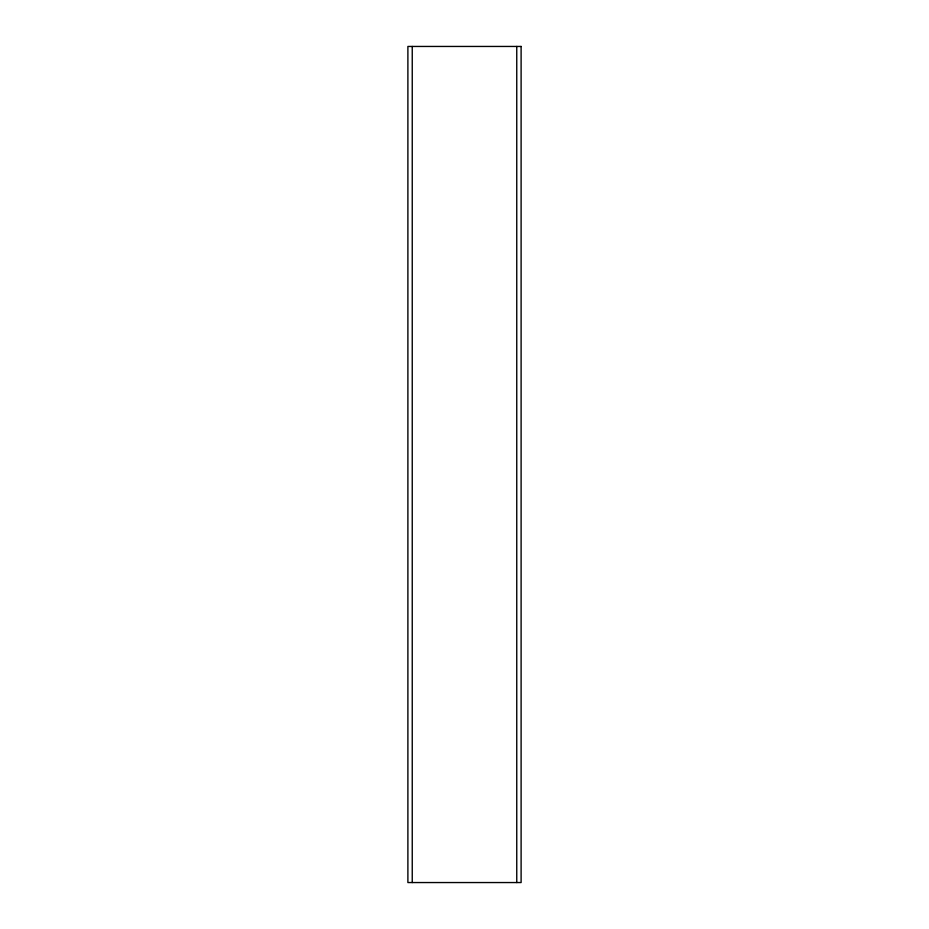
<?xml version="1.0" encoding="UTF-8"?>
<svg xmlns="http://www.w3.org/2000/svg" width="929" height="929" viewBox="0 0 929 929"><rect width="100%" height="100%" fill="white"/><g stroke="black" fill="none" stroke-linecap="round" stroke-linejoin="round"><path stroke-width="1.39" d="M516.756 46.45L516.756 882.55M412.244 46.45L412.244 882.55M521.111 46.45L407.889 46.45L407.889 882.55L521.111 882.55L521.111 46.45"/></g></svg>
